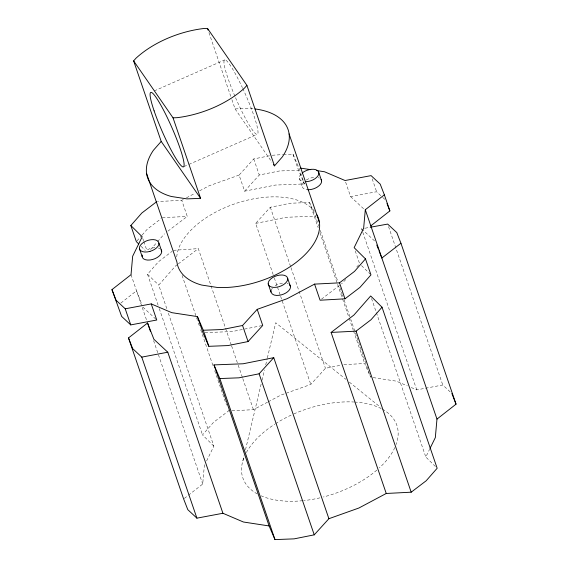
<?xml version="1.0" encoding="UTF-8"?>
<svg xmlns="http://www.w3.org/2000/svg" width="568" height="568" viewBox="0 0 568 568"><rect width="100%" height="100%" fill="white"/><g stroke="black" fill="none" stroke-linecap="round" stroke-linejoin="round"><path stroke-width="0.43" stroke-dasharray="2.84 2.13" d="M188.406 495.246L202.698 484.05L204.352 465.568L205.112 464.013M242.848 460.904L244.07 455.756M245.504 449.75L261.23 383.67M262.047 380.233L264.496 369.938M265.725 364.784L267.152 358.777M267.358 357.925L275.728 322.738L345.919 379.36M271.348 289.872L272.363 288.246M206.631 460.904L213.866 446.136L168.206 312.769M435.372 466.484L425.808 457.013L429.621 449.238M136.931 240.974L141.56 235.706M142.135 235.046L147.339 229.117L160.964 218.737M150.591 249.593L156.938 242.358M157.521 241.705L164.443 233.817M158.117 305.201L147.517 274.245L158.507 261.727L172.125 251.347M166.772 308.573L158.728 285.086L175.469 266.023L177.55 264.439M300.962 174.22L300.266 175.015A10.174 5.566 -18.9 0 0 304.114 181.604M303.717 182.271L303.021 183.066A10.174 5.566 -18.9 0 0 306.876 189.655M213.866 446.136L202.513 434.889L213.504 422.372L228.492 410.948L227.633 408.442M345.791 279.534L341.524 283.879M356.761 267.045L359.068 264.418M244.623 191.189L259.264 174.994L279.371 170.982L298.512 170.244L304.405 183.947L275.253 185.069L244.623 191.189L239.107 175.086L253.761 158.941L271.355 155.426M273.165 274.564L255.65 223.394L270.304 207.256L290.411 203.237L309.553 202.499L315.432 216.152L318.882 226.22M268.281 401.782L280.777 395.136L310.788 384.444L325.443 368.298L340.523 365.288M120.877 303.056L136.533 290.795L141.922 304.625M184.316 498.448L187.724 495.779M167.901 231.176L187.27 216.422L181.753 200.319L157.67 201.548M178.238 263.914L198.296 248.628L231.318 345.088M321.467 299.166L340.828 284.405M181.753 200.319L183.308 199.489M186.425 197.834L194.994 193.276M199.673 190.791L209.102 185.779L239.107 175.086M231.929 410.778L253.434 409.677L267.5 402.194M154.304 90.901L224.928 59.832M183.989 166.573L188.043 164.784M188.86 164.429L257.048 134.431M272.193 155.263L282.573 154.588M255.65 223.394L286.279 217.281L315.432 216.152M261.876 325.62L232.099 331.57L203.827 332.663M343.874 364.62L364.691 363.541L370.57 377.195L350.754 319.322M345.635 182.136L350.591 196.627L376.598 191.736L382.072 196.833M411.246 387.525L416.763 389.882L442.763 384.983L450.665 392.353M362.483 231.353L361.624 228.84L364.23 228.364M365.096 228.201L370.308 227.25M173.488 250.31L198.296 248.628M162.327 217.7L187.27 216.422M231.907 99.698L235.067 108.921L248.699 108.396A74.252 40.655 -18.9 0 1 253.285 108.751M283.439 154.56L293.01 154.191L298.889 167.837L304.405 183.947M154.929 247.726L153.715 247.776A10.174 5.566 -18.9 0 0 146.388 250.389M373.14 377.592L396.272 381.142L407.306 385.85M349.356 382.136L380.326 407.114M382.676 197.401L385.715 200.234M350.591 196.627L364.478 209.578M361.624 228.84L374.873 241.194M142.866 307.061L156.122 319.422M147.517 274.245L158.728 285.086M361.532 265.611L370.329 274.259M141.134 246.37L145.316 250.509M235.067 108.921L271.98 162.256M372.189 178.849L376.598 191.736M388.54 226.596L442.763 384.983M362.767 232.191L416.763 389.882M355.234 250.879L359.643 263.758M371.536 298.484L425.808 457.013M320.316 230.409L337.832 281.579M339.841 287.451L342.142 294.16M342.426 294.998L343.001 296.673M344.151 300.032L350.47 318.485M293.01 154.191L298.512 170.244M309.553 202.499L318.172 227.661M319.89 232.695L342.291 298.122M342.582 298.96L348.894 317.413M349.185 318.25L353.204 329.994M353.495 330.832L364.691 363.541M299.336 178.174L302.091 186.226M253.761 158.941L259.264 174.994M270.304 207.256L290.695 266.811M290.979 267.649L325.443 368.298M208.932 32.596L230.757 96.34M274.316 277.915L280.351 295.53M280.635 296.368L310.788 384.444M231.609 345.926L237.921 364.379M238.212 365.217L242.522 377.798M242.806 378.636L253.434 409.677M182.087 275.409L198.125 322.262M198.409 323.1L199.56 326.444M200.703 329.795L213.021 365.771M214.739 370.79L226.483 405.098M142.738 238.382L143.569 240.804M143.846 241.606L146.878 250.467M159.26 308.552L202.513 434.889M131.023 274.692L146.714 320.529M153.594 340.615L202.698 484.05M382.349 409.209A81.373 44.552 -18.9 0 1 396.095 444.495M394.838 447.541A81.373 44.552 -18.9 0 1 379.325 467.911M376.847 470.112A81.373 44.552 -18.9 0 1 323.334 497.007M319.919 497.845A81.373 44.552 -18.9 0 1 303.646 500.614M302.737 500.706A81.373 44.552 -18.9 0 1 261.152 495.821M257.325 493.94A81.373 44.552 -18.9 0 1 244.176 457.133M246.377 452.526A81.373 44.552 -18.9 0 1 274.813 424.126M275.565 423.643A81.373 44.552 -18.9 0 1 291.412 415.023M293.798 413.944A81.373 44.552 -18.9 0 1 353.658 401.988M354.574 402.037A81.373 44.552 -18.9 0 1 381.618 408.811M306.315 180.028A10.174 5.566 -18.9 0 1 313.65 177.415M318.222 177.649A10.174 5.566 -18.9 0 1 319.415 178.096M158.287 248.01A10.174 5.566 -18.9 0 1 159.998 248.734M275.175 285.754A10.174 5.566 -18.9 0 1 282.509 283.141M287.081 283.375A10.174 5.566 -18.9 0 1 288.274 283.822M176.754 256.906A74.252 40.655 -18.9 0 1 236.338 203.294A74.252 40.655 -18.9 0 1 314.636 211.31M242.763 88.438A40.683 5.211 66.3 0 1 257.623 134.183A40.683 5.211 66.3 0 1 235.223 96.943M234.875 96.134A40.683 5.211 66.3 0 1 224.353 60.08A40.683 5.211 66.3 0 1 242.394 87.657"/><path stroke-width="0.85" d="M289.368 284.646L289.943 285.186A10.174 5.566 -18.9 0 1 281.465 294.842C277.922 295.736 272.328 296.219 270.95 291.952L271.085 290.411M316.724 170.577L324.591 171.784L345.081 180.525L371.089 175.626L380.205 184.124L384.358 194.81L365.302 209.741L363.648 228.222L354.134 247.655L365.487 258.901L370.954 274.876L359.963 287.394L344.982 298.818L320.082 300.216L314.565 284.114L287.223 298.654L257.212 309.347L242.557 325.492L222.45 329.504L203.309 330.249L197.43 316.589L171.728 312.649L151.237 303.908L125.237 308.8L116.121 300.302L111.96 289.623L131.023 274.692L132.671 256.211L142.192 236.778L130.839 225.531L141.83 213.014L156.811 201.59M365.302 209.741L436.977 419.099L435.329 437.58L429.997 448.464M161.198 141.418L153.367 150.328A74.252 40.655 -18.9 0 0 171.337 196.485L186.971 198.885L200.603 198.36L161.198 141.418L133.629 60.897L135.986 58.213A74.252 40.655 -18.9 0 1 203.394 28.556L207.498 28.4L246.902 85.342L274.472 165.863L282.303 156.953A74.252 40.655 -18.9 0 0 255.082 108.964M246.902 85.342L244.545 88.026A74.252 40.655 -18.9 0 1 177.138 117.675L173.034 117.839L133.629 60.897M365.487 258.901L354.496 271.419L339.508 282.836L314.565 284.114M382.023 307.21L371.032 319.727L356.051 331.151L331.108 332.429L386.247 493.471L411.189 492.193L426.17 480.776L437.161 468.259L382.023 307.21L370.67 295.971L353.928 315.034L331.108 332.429M197.43 316.589L202.939 332.692L208.825 346.317L227.967 345.571L248.074 341.56L262.728 325.45L257.212 309.347M213.973 364.905L219.851 378.558L238.993 377.819L259.1 373.801L273.755 357.655L328.893 518.705L314.239 534.843L294.132 538.862L274.99 539.6L269.111 525.947L213.973 364.905L243.125 363.776L273.755 357.655M222.919 513.266L196.911 518.158L187.795 509.659L183.641 498.981L128.503 337.932L147.559 323.007L153.9 339.274L167.78 352.217L222.919 513.266L243.409 522.006L269.111 525.947M370.812 225.844L389.875 210.913L384.358 194.81M436.977 419.099L456.04 404.167L400.951 243.26L396.791 232.582L387.674 224.083L370.308 227.25M400.951 243.26L381.838 258.049L378.991 250.729M386.247 493.471L358.898 508.012L328.893 518.705M111.96 289.623L121.63 316.404L130.746 324.903L156.754 320.011L151.237 303.908M128.503 337.932L132.656 348.617L141.773 357.116L167.78 352.217M300.593 168.1L310.781 169.662M138.741 243.999L136.348 241.634L130.839 225.531M273.478 164.422L274.472 165.863M387 203.521L389.875 210.913M451.88 393.482L456.04 404.167M376.776 245.035L378.359 249.103M268.195 283.901L268.721 285.257A10.174 5.566 -18.9 0 0 281.21 285.896A10.174 5.566 -18.9 0 0 287.188 277.134L286.031 276.055A10.174 5.566 -18.9 0 0 274.699 276.488A10.174 5.566 -18.9 0 0 268.195 283.901L270.95 291.952M242.557 325.492L248.074 341.56M203.309 330.249L208.825 346.317M318.854 172.764L321.616 180.816M289.091 133.885L319.422 222.457M339.508 282.836L344.982 298.818M356.051 331.151L411.189 492.193M207.498 28.4L208.073 30.076M287.713 278.49L290.475 286.542M173.034 117.839L200.603 198.36M259.1 373.801L314.239 534.843M219.851 378.558L274.99 539.6M146.572 173.396L176.904 261.969A74.252 40.655 -18.9 0 0 201.668 285.058L217.296 287.458A74.252 40.655 -18.9 0 0 294.153 263.9A74.252 40.655 -18.9 0 0 316.972 214.86M158.926 243.118L161.681 251.17M139.401 248.528L142.156 256.587M147.559 323.007L150.435 331.392M125.237 308.8L130.746 324.903M141.773 357.116L196.911 518.158M321.083 179.46A10.174 5.566 -18.9 0 1 319.287 185.566L317.384 187.014A10.174 5.566 -18.9 0 1 307.622 189.719M161.156 249.814A10.174 5.566 -18.9 0 1 152.671 259.469L150.122 259.981A10.174 5.566 -18.9 0 1 142.291 255.046M302.24 172.921A10.174 5.566 -18.9 0 1 315.78 169.69A10.174 5.566 -18.9 0 1 316.532 177.507L314.629 178.963A10.174 5.566 -18.9 0 1 305.648 181.682M149.916 251.418L147.361 251.929A10.174 5.566 -18.9 0 1 139.536 246.995A10.174 5.566 -18.9 0 1 150.96 239.724L153.388 239.625A10.174 5.566 -18.9 0 1 158.784 244.659A10.174 5.566 -18.9 0 1 149.916 251.418M154.098 110.817A40.683 5.211 66.3 0 0 183.173 166.928A40.683 5.211 66.3 0 0 164.074 111.143A40.683 5.211 66.3 0 0 154.098 110.817"/></g></svg>
